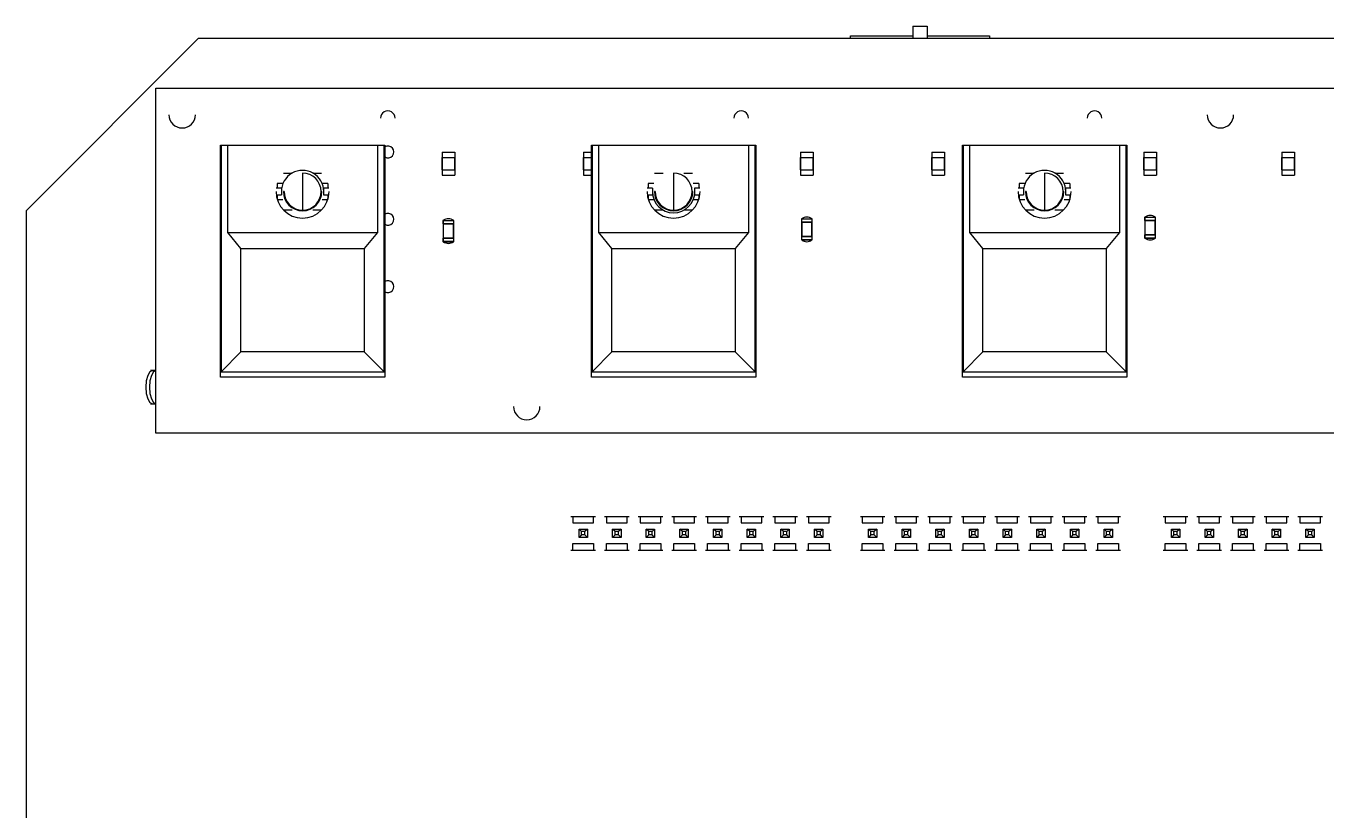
# Model space of a CAD drawing. Header units: millimetres. Extents: x -189 to 189, y -59 to 60.
# Drawn here: x -188.9 to -90.7, y 0.5 to 59.7 of the extents above; entities that cross this region are included whole.
import ezdxf

# ---------------------------------------------------------------- set-up
doc = ezdxf.new("R2010")
doc.units = ezdxf.units.MM

msp = doc.modelspace()

# ---------------------------------------------------------------- linework, layer by layer
at = {"color": 7, "linetype": 'Continuous', "lineweight": 25}
for p, q in [((-126.692, 58.942), (-121.992, 58.942)), ((-126.692, 58.74), (-126.692, 58.942)), ((-121.992, 59.692), (-120.892, 59.692)), ((-121.992, 59.692), (-121.992, 58.74)), ((-120.892, 59.692), (-120.892, 58.74)), ((-120.892, 58.942), (-116.192, 58.942)), ((-116.192, 58.942), (-116.192, 58.74)), ((-175.912, 58.74), (-188.912, 45.74)), ((120.266, 58.74), (-175.912, 58.74)), ((-179.126, 28.988), (-179.126, 55.004)), ((-179.126, 55.004), (87.874, 55.004)), ((-174.242, 50.704), (-161.842, 50.704)), ((-174.242, 33.204), (-174.242, 50.704)), ((-174.192, 50.704), (-174.192, 33.604)), ((-173.692, 44.104), (-173.692, 50.704)), ((-162.392, 50.704), (-162.392, 44.104)), ((-161.892, 33.604), (-161.892, 50.704)), ((-161.842, 50.704), (-161.842, 33.204)), ((-157.511, 50.183), (-156.561, 50.183)), ((-157.511, 50.183), (-157.511, 49.783)), ((-156.561, 50.183), (-156.561, 49.783)), ((-146.843, 50.183), (-146.242, 50.183)), ((-146.843, 50.183), (-146.843, 49.783)), ((-146.242, 50.704), (-133.842, 50.704)), ((-146.242, 33.204), (-146.242, 50.704)), ((-146.192, 50.704), (-146.192, 33.604)), ((-145.692, 44.104), (-145.692, 50.704)), ((-134.392, 50.704), (-134.392, 44.104)), ((-133.892, 33.604), (-133.892, 50.704)), ((-133.842, 50.704), (-133.842, 33.204)), ((-130.46, 50.183), (-130.46, 49.783)), ((-130.46, 50.183), (-129.51, 50.183)), ((-129.51, 50.183), (-129.51, 49.783)), ((-120.554, 50.183), (-119.604, 50.183)), ((-120.554, 50.183), (-120.554, 49.783)), ((-119.604, 50.183), (-119.604, 49.783)), ((-118.242, 50.704), (-105.842, 50.704)), ((-118.242, 33.204), (-118.242, 50.704)), ((-118.192, 50.704), (-118.192, 33.604)), ((-117.692, 44.104), (-117.692, 50.704)), ((-106.392, 50.704), (-106.392, 44.104)), ((-105.892, 33.604), (-105.892, 50.704)), ((-105.842, 50.704), (-105.842, 33.204)), ((-104.552, 50.183), (-103.602, 50.183)), ((-104.552, 50.183), (-104.552, 49.783)), ((-103.602, 50.183), (-103.602, 49.783)), ((-94.138, 50.183), (-94.138, 49.783)), ((-94.138, 50.183), (-93.188, 50.183)), ((-93.188, 50.183), (-93.188, 49.783)), ((-157.511, 49.783), (-156.561, 49.783)), ((-157.51, 48.833), (-157.51, 49.783)), ((-157.509, 49.783), (-157.509, 48.833)), ((-156.562, 49.783), (-156.562, 48.833)), ((-156.562, 48.833), (-156.562, 49.783)), ((-146.843, 49.783), (-146.242, 49.783)), ((-146.842, 48.833), (-146.842, 49.783)), ((-146.841, 49.783), (-146.841, 48.833)), ((-130.46, 49.783), (-129.51, 49.783)), ((-130.459, 48.833), (-130.459, 49.783)), ((-130.458, 49.783), (-130.458, 48.833)), ((-129.511, 49.783), (-129.511, 48.833)), ((-129.511, 48.833), (-129.511, 49.783)), ((-120.554, 49.783), (-119.604, 49.783)), ((-120.553, 48.833), (-120.553, 49.783)), ((-120.552, 49.783), (-120.552, 48.833)), ((-119.605, 49.783), (-119.605, 48.833)), ((-119.605, 48.833), (-119.605, 49.783)), ((-104.552, 49.783), (-103.602, 49.783)), ((-104.551, 48.833), (-104.551, 49.783)), ((-104.55, 49.783), (-104.55, 48.833)), ((-103.603, 49.783), (-103.603, 48.833)), ((-103.603, 48.833), (-103.603, 49.783)), ((-94.138, 49.783), (-93.188, 49.783)), ((-94.137, 48.833), (-94.137, 49.783)), ((-94.136, 49.783), (-94.136, 48.833)), ((-93.189, 49.783), (-93.189, 48.833)), ((-93.189, 48.833), (-93.189, 49.783)), ((-169.47, 48.604), (-168.817, 48.604)), ((-168.042, 48.604), (-168.042, 45.804)), ((-167.268, 48.604), (-166.614, 48.604)), ((-157.511, 48.833), (-157.511, 48.433)), ((-157.511, 48.833), (-156.561, 48.833)), ((-157.511, 48.433), (-156.561, 48.433)), ((-156.561, 48.833), (-156.561, 48.433)), ((-146.843, 48.833), (-146.843, 48.433)), ((-146.843, 48.833), (-146.242, 48.833)), ((-146.843, 48.433), (-146.242, 48.433)), ((-141.47, 48.604), (-140.817, 48.604)), ((-140.042, 48.604), (-140.042, 45.804)), ((-139.268, 48.604), (-138.614, 48.604)), ((-130.46, 48.833), (-130.46, 48.433)), ((-130.46, 48.833), (-129.51, 48.833)), ((-130.46, 48.433), (-129.51, 48.433)), ((-129.51, 48.833), (-129.51, 48.433)), ((-120.554, 48.833), (-120.554, 48.433)), ((-120.554, 48.833), (-119.604, 48.833)), ((-120.554, 48.433), (-119.604, 48.433)), ((-119.604, 48.833), (-119.604, 48.433)), ((-113.47, 48.604), (-112.817, 48.604)), ((-112.042, 48.604), (-112.042, 45.804)), ((-111.268, 48.604), (-110.614, 48.604)), ((-104.552, 48.833), (-104.552, 48.433)), ((-104.552, 48.833), (-103.602, 48.833)), ((-104.552, 48.433), (-103.602, 48.433)), ((-103.602, 48.833), (-103.602, 48.433)), ((-94.138, 48.833), (-93.188, 48.833)), ((-94.138, 48.833), (-94.138, 48.433)), ((-94.138, 48.433), (-93.188, 48.433)), ((-93.188, 48.833), (-93.188, 48.433)), ((-169.623, 47.454), (-170.027, 47.454)), ((-169.525, 47.804), (-169.95, 47.804)), ((-169.942, 47.454), (-169.942, 47.804)), ((-169.642, 47.454), (-169.642, 46.954)), ((-169.442, 47.204), (-169.492, 47.204)), ((-166.642, 47.204), (-166.592, 47.204)), ((-166.134, 47.804), (-166.559, 47.804)), ((-166.058, 47.454), (-166.462, 47.454)), ((-166.442, 46.954), (-166.442, 47.454)), ((-166.142, 47.804), (-166.142, 47.454)), ((-141.623, 47.454), (-142.027, 47.454)), ((-141.525, 47.804), (-141.95, 47.804)), ((-141.942, 47.454), (-141.942, 47.804)), ((-141.642, 47.454), (-141.642, 46.954)), ((-141.442, 47.204), (-141.492, 47.204)), ((-138.642, 47.204), (-138.592, 47.204)), ((-138.134, 47.804), (-138.559, 47.804)), ((-138.058, 47.454), (-138.462, 47.454)), ((-138.442, 46.954), (-138.442, 47.454)), ((-138.142, 47.804), (-138.142, 47.454)), ((-113.623, 47.454), (-114.027, 47.454)), ((-113.525, 47.804), (-113.95, 47.804)), ((-113.942, 47.454), (-113.942, 47.804)), ((-113.642, 47.454), (-113.642, 46.954)), ((-113.442, 47.204), (-113.492, 47.204)), ((-110.642, 47.204), (-110.592, 47.204)), ((-110.134, 47.804), (-110.559, 47.804)), ((-110.058, 47.454), (-110.462, 47.454)), ((-110.442, 46.954), (-110.442, 47.454)), ((-110.142, 47.804), (-110.142, 47.454)), ((-174.192, 46.454), (-174.242, 46.454)), ((-170.027, 46.954), (-169.623, 46.954)), ((-169.95, 46.604), (-169.525, 46.604)), ((-169.942, 46.604), (-169.942, 46.954)), ((-166.559, 46.604), (-166.134, 46.604)), ((-166.462, 46.954), (-166.058, 46.954)), ((-166.142, 46.954), (-166.142, 46.604)), ((-161.842, 46.454), (-161.892, 46.454)), ((-146.192, 46.454), (-146.242, 46.454)), ((-142.027, 46.954), (-141.623, 46.954)), ((-141.95, 46.604), (-141.525, 46.604)), ((-141.942, 46.604), (-141.942, 46.954)), ((-138.559, 46.604), (-138.134, 46.604)), ((-138.462, 46.954), (-138.058, 46.954)), ((-138.142, 46.954), (-138.142, 46.604)), ((-133.842, 46.454), (-133.892, 46.454)), ((-118.192, 46.454), (-118.242, 46.454)), ((-114.027, 46.954), (-113.623, 46.954)), ((-113.95, 46.604), (-113.525, 46.604)), ((-113.942, 46.604), (-113.942, 46.954)), ((-110.559, 46.604), (-110.134, 46.604)), ((-110.462, 46.954), (-110.058, 46.954)), ((-110.142, 46.954), (-110.142, 46.604)), ((-105.842, 46.454), (-105.892, 46.454)), ((-188.912, 45.74), (-188.912, -45.735)), ((-168.817, 45.804), (-169.47, 45.804)), ((-166.614, 45.804), (-167.268, 45.804)), ((-140.817, 45.804), (-141.47, 45.804)), ((-138.614, 45.804), (-139.268, 45.804)), ((-112.817, 45.804), (-113.47, 45.804)), ((-110.614, 45.804), (-111.268, 45.804)), ((-104.489, 45.27), (-104.489, 45.027)), ((-104.489, 45.27), (-104.477, 45.27)), ((-104.477, 45.27), (-104.477, 43.694)), ((-103.677, 45.27), (-103.664, 45.27)), ((-103.677, 43.694), (-103.677, 45.27)), ((-103.664, 45.027), (-103.664, 45.27)), ((-157.448, 45.016), (-157.448, 44.773)), ((-157.448, 45.016), (-157.436, 45.016)), ((-156.623, 44.773), (-157.448, 44.773)), ((-157.436, 45.016), (-157.436, 43.44)), ((-157.436, 44.761), (-156.636, 44.761)), ((-157.423, 44.761), (-157.423, 43.694)), ((-156.648, 43.694), (-156.648, 44.761)), ((-156.636, 45.016), (-156.623, 45.016)), ((-156.636, 43.44), (-156.636, 45.016)), ((-156.623, 44.773), (-156.623, 45.016)), ((-130.397, 45.143), (-130.397, 44.9)), ((-130.397, 45.143), (-130.385, 45.143)), ((-129.572, 44.9), (-130.397, 44.9)), ((-130.385, 45.143), (-130.385, 43.567)), ((-130.385, 44.888), (-129.585, 44.888)), ((-130.372, 44.888), (-130.372, 43.821)), ((-129.597, 43.821), (-129.597, 44.888)), ((-129.585, 45.143), (-129.572, 45.143)), ((-129.585, 43.567), (-129.585, 45.143)), ((-129.572, 44.9), (-129.572, 45.143)), ((-103.664, 45.027), (-104.489, 45.027)), ((-104.477, 45.015), (-103.677, 45.015)), ((-104.464, 45.015), (-104.464, 43.948)), ((-103.689, 43.948), (-103.689, 45.015)), ((-173.692, 44.104), (-162.392, 44.104)), ((-172.692, 42.904), (-173.692, 44.104)), ((-162.392, 44.104), (-163.392, 42.904)), ((-157.448, 43.682), (-156.623, 43.682)), ((-157.448, 43.682), (-157.448, 43.44)), ((-157.436, 43.44), (-157.448, 43.44)), ((-156.636, 43.694), (-157.436, 43.694)), ((-156.623, 43.44), (-156.636, 43.44)), ((-156.623, 43.44), (-156.623, 43.682)), ((-144.692, 42.904), (-145.692, 44.104)), ((-145.692, 44.104), (-134.392, 44.104)), ((-134.392, 44.104), (-135.392, 42.904)), ((-130.397, 43.809), (-129.572, 43.809)), ((-130.397, 43.809), (-130.397, 43.567)), ((-130.385, 43.567), (-130.397, 43.567)), ((-129.585, 43.821), (-130.385, 43.821)), ((-129.572, 43.567), (-129.585, 43.567)), ((-129.572, 43.567), (-129.572, 43.809)), ((-117.692, 44.104), (-106.392, 44.104)), ((-116.692, 42.904), (-117.692, 44.104)), ((-106.392, 44.104), (-107.392, 42.904)), ((-104.489, 43.936), (-103.664, 43.936)), ((-104.489, 43.936), (-104.489, 43.694)), ((-104.477, 43.694), (-104.489, 43.694)), ((-103.677, 43.948), (-104.477, 43.948)), ((-103.664, 43.694), (-103.677, 43.694)), ((-103.664, 43.694), (-103.664, 43.936)), ((-172.692, 42.904), (-163.392, 42.904)), ((-172.692, 35.104), (-172.692, 42.904)), ((-163.392, 42.904), (-163.392, 35.104)), ((-144.692, 35.104), (-144.692, 42.904)), ((-144.692, 42.904), (-135.392, 42.904)), ((-135.392, 42.904), (-135.392, 35.104)), ((-116.692, 42.904), (-107.392, 42.904)), ((-116.692, 35.104), (-116.692, 42.904)), ((-107.392, 42.904), (-107.392, 35.104)), ((-174.242, 38.404), (-174.192, 38.404)), ((-161.892, 38.404), (-161.842, 38.404)), ((-146.242, 38.404), (-146.192, 38.404)), ((-133.892, 38.404), (-133.842, 38.404)), ((-118.242, 38.404), (-118.192, 38.404)), ((-105.892, 38.404), (-105.842, 38.404)), ((-174.192, 33.604), (-172.692, 35.104)), ((-163.392, 35.104), (-172.692, 35.104)), ((-161.892, 33.604), (-163.392, 35.104)), ((-146.192, 33.604), (-144.692, 35.104)), ((-135.392, 35.104), (-144.692, 35.104)), ((-133.892, 33.604), (-135.392, 35.104)), ((-118.192, 33.604), (-116.692, 35.104)), ((-107.392, 35.104), (-116.692, 35.104)), ((-105.892, 33.604), (-107.392, 35.104)), ((-179.36, 33.7), (-179.514, 33.7)), ((-179.126, 33.7), (-179.347, 33.7)), ((-174.192, 33.604), (-161.892, 33.604)), ((-146.192, 33.604), (-133.892, 33.604)), ((-118.192, 33.604), (-105.892, 33.604)), ((-161.842, 33.204), (-174.242, 33.204)), ((-133.842, 33.204), (-146.242, 33.204)), ((-105.842, 33.204), (-118.242, 33.204)), ((-179.514, 31.2), (-179.126, 31.2)), ((87.874, 28.988), (-179.126, 28.988)), ((-147.788, 22.703), (-145.939, 22.703)), ((-147.645, 22.703), (-147.645, 22.203)), ((-146.082, 22.203), (-146.082, 22.703)), ((-145.248, 22.703), (-143.399, 22.703)), ((-145.105, 22.703), (-145.105, 22.203)), ((-143.542, 22.203), (-143.542, 22.703)), ((-142.708, 22.703), (-140.859, 22.703)), ((-142.565, 22.703), (-142.565, 22.203)), ((-141.002, 22.203), (-141.002, 22.703)), ((-140.168, 22.703), (-138.319, 22.703)), ((-140.025, 22.703), (-140.025, 22.203)), ((-138.462, 22.203), (-138.462, 22.703)), ((-137.628, 22.703), (-135.779, 22.703)), ((-137.485, 22.703), (-137.485, 22.203)), ((-135.922, 22.203), (-135.922, 22.703)), ((-135.088, 22.703), (-133.239, 22.703)), ((-134.945, 22.703), (-134.945, 22.203)), ((-133.382, 22.203), (-133.382, 22.703)), ((-132.548, 22.703), (-130.699, 22.703)), ((-132.405, 22.703), (-132.405, 22.203)), ((-130.842, 22.203), (-130.842, 22.703)), ((-130.008, 22.703), (-128.159, 22.703)), ((-129.865, 22.703), (-129.865, 22.203)), ((-128.302, 22.203), (-128.302, 22.703)), ((-125.944, 22.703), (-124.095, 22.703)), ((-125.801, 22.703), (-125.801, 22.203)), ((-124.238, 22.203), (-124.238, 22.703)), ((-123.404, 22.703), (-121.555, 22.703)), ((-123.261, 22.703), (-123.261, 22.203)), ((-121.698, 22.203), (-121.698, 22.703)), ((-120.864, 22.703), (-119.015, 22.703)), ((-120.721, 22.703), (-120.721, 22.203)), ((-119.158, 22.203), (-119.158, 22.703)), ((-118.324, 22.703), (-116.475, 22.703)), ((-118.181, 22.703), (-118.181, 22.203)), ((-116.618, 22.203), (-116.618, 22.703)), ((-115.784, 22.703), (-113.935, 22.703)), ((-115.641, 22.703), (-115.641, 22.203)), ((-114.078, 22.203), (-114.078, 22.703)), ((-113.244, 22.703), (-111.395, 22.703)), ((-113.101, 22.703), (-113.101, 22.203)), ((-111.538, 22.203), (-111.538, 22.703)), ((-110.704, 22.703), (-108.855, 22.703)), ((-110.561, 22.703), (-110.561, 22.203)), ((-108.998, 22.203), (-108.998, 22.703)), ((-108.164, 22.703), (-106.315, 22.703)), ((-108.021, 22.703), (-108.021, 22.203)), ((-106.458, 22.203), (-106.458, 22.703)), ((-103.084, 22.703), (-101.235, 22.703)), ((-102.941, 22.703), (-102.941, 22.203)), ((-101.378, 22.203), (-101.378, 22.703)), ((-100.544, 22.703), (-98.695, 22.703)), ((-100.401, 22.703), (-100.401, 22.203)), ((-98.838, 22.203), (-98.838, 22.703)), ((-98.004, 22.703), (-96.155, 22.703)), ((-97.861, 22.703), (-97.861, 22.203)), ((-96.298, 22.203), (-96.298, 22.703)), ((-95.464, 22.703), (-93.615, 22.703)), ((-95.321, 22.703), (-95.321, 22.203)), ((-93.758, 22.203), (-93.758, 22.703)), ((-92.924, 22.703), (-91.075, 22.703)), ((-92.781, 22.703), (-92.781, 22.203)), ((-91.218, 22.203), (-91.218, 22.703)), ((-147.645, 22.203), (-146.082, 22.203)), ((-146.989, 21.558), (-147.179, 21.748)), ((-147.179, 21.118), (-147.179, 21.748)), ((-147.179, 21.748), (-146.549, 21.748)), ((-146.549, 21.748), (-146.739, 21.558)), ((-146.549, 21.748), (-146.549, 21.118)), ((-145.105, 22.203), (-143.542, 22.203)), ((-144.449, 21.558), (-144.639, 21.748)), ((-144.639, 21.118), (-144.639, 21.748)), ((-144.639, 21.748), (-144.009, 21.748)), ((-144.009, 21.748), (-144.199, 21.558)), ((-144.009, 21.748), (-144.009, 21.118)), ((-142.565, 22.203), (-141.002, 22.203)), ((-141.909, 21.558), (-142.099, 21.748)), ((-142.099, 21.748), (-141.469, 21.748)), ((-142.099, 21.118), (-142.099, 21.748)), ((-141.469, 21.748), (-141.659, 21.558)), ((-141.469, 21.748), (-141.469, 21.118)), ((-140.025, 22.203), (-138.462, 22.203)), ((-139.369, 21.558), (-139.559, 21.748)), ((-139.559, 21.748), (-138.929, 21.748)), ((-139.559, 21.118), (-139.559, 21.748)), ((-138.929, 21.748), (-139.119, 21.558)), ((-138.929, 21.748), (-138.929, 21.118)), ((-137.485, 22.203), (-135.922, 22.203)), ((-136.829, 21.558), (-137.019, 21.748)), ((-137.019, 21.118), (-137.019, 21.748)), ((-137.019, 21.748), (-136.389, 21.748)), ((-136.389, 21.748), (-136.579, 21.558)), ((-136.389, 21.748), (-136.389, 21.118)), ((-134.945, 22.203), (-133.382, 22.203)), ((-134.289, 21.558), (-134.479, 21.748)), ((-134.479, 21.118), (-134.479, 21.748)), ((-134.479, 21.748), (-133.849, 21.748)), ((-133.849, 21.748), (-134.039, 21.558)), ((-133.849, 21.748), (-133.849, 21.118)), ((-132.405, 22.203), (-130.842, 22.203)), ((-131.749, 21.558), (-131.939, 21.748)), ((-131.939, 21.118), (-131.939, 21.748)), ((-131.939, 21.748), (-131.309, 21.748)), ((-131.309, 21.748), (-131.499, 21.558)), ((-131.309, 21.748), (-131.309, 21.118)), ((-129.865, 22.203), (-128.302, 22.203)), ((-129.209, 21.558), (-129.399, 21.748)), ((-129.399, 21.748), (-128.769, 21.748)), ((-129.399, 21.118), (-129.399, 21.748)), ((-128.769, 21.748), (-128.959, 21.558)), ((-128.769, 21.748), (-128.769, 21.118)), ((-125.801, 22.203), (-124.238, 22.203)), ((-125.145, 21.558), (-125.335, 21.748)), ((-125.335, 21.118), (-125.335, 21.748)), ((-125.335, 21.748), (-124.705, 21.748)), ((-124.705, 21.748), (-124.895, 21.558)), ((-124.705, 21.748), (-124.705, 21.118)), ((-123.261, 22.203), (-121.698, 22.203)), ((-122.605, 21.558), (-122.795, 21.748)), ((-122.795, 21.118), (-122.795, 21.748)), ((-122.795, 21.748), (-122.165, 21.748)), ((-122.165, 21.748), (-122.355, 21.558)), ((-122.165, 21.748), (-122.165, 21.118)), ((-120.721, 22.203), (-119.158, 22.203)), ((-120.065, 21.558), (-120.255, 21.748)), ((-120.255, 21.118), (-120.255, 21.748)), ((-120.255, 21.748), (-119.625, 21.748)), ((-119.625, 21.748), (-119.815, 21.558)), ((-119.625, 21.748), (-119.625, 21.118)), ((-118.181, 22.203), (-116.618, 22.203)), ((-117.525, 21.558), (-117.715, 21.748)), ((-117.715, 21.118), (-117.715, 21.748)), ((-117.715, 21.748), (-117.085, 21.748)), ((-117.085, 21.748), (-117.275, 21.558)), ((-117.085, 21.748), (-117.085, 21.118)), ((-115.641, 22.203), (-114.078, 22.203)), ((-114.985, 21.558), (-115.175, 21.748)), ((-115.175, 21.118), (-115.175, 21.748)), ((-115.175, 21.748), (-114.545, 21.748)), ((-114.545, 21.748), (-114.735, 21.558)), ((-114.545, 21.748), (-114.545, 21.118)), ((-113.101, 22.203), (-111.538, 22.203)), ((-112.445, 21.558), (-112.635, 21.748)), ((-112.635, 21.748), (-112.005, 21.748)), ((-112.635, 21.118), (-112.635, 21.748)), ((-112.005, 21.748), (-112.195, 21.558)), ((-112.005, 21.748), (-112.005, 21.118)), ((-110.561, 22.203), (-108.998, 22.203)), ((-109.905, 21.558), (-110.095, 21.748)), ((-110.095, 21.118), (-110.095, 21.748)), ((-110.095, 21.748), (-109.465, 21.748)), ((-109.465, 21.748), (-109.655, 21.558)), ((-109.465, 21.748), (-109.465, 21.118)), ((-108.021, 22.203), (-106.458, 22.203)), ((-107.365, 21.558), (-107.555, 21.748)), ((-107.555, 21.748), (-106.925, 21.748)), ((-107.555, 21.118), (-107.555, 21.748)), ((-106.925, 21.748), (-107.115, 21.558)), ((-106.925, 21.748), (-106.925, 21.118)), ((-102.941, 22.203), (-101.378, 22.203)), ((-102.285, 21.558), (-102.475, 21.748)), ((-102.475, 21.118), (-102.475, 21.748)), ((-102.475, 21.748), (-101.845, 21.748)), ((-101.845, 21.748), (-102.035, 21.558)), ((-101.845, 21.748), (-101.845, 21.118)), ((-100.401, 22.203), (-98.838, 22.203)), ((-99.745, 21.558), (-99.935, 21.748)), ((-99.935, 21.118), (-99.935, 21.748)), ((-99.935, 21.748), (-99.305, 21.748)), ((-99.305, 21.748), (-99.495, 21.558)), ((-99.305, 21.748), (-99.305, 21.118)), ((-97.861, 22.203), (-96.298, 22.203)), ((-97.205, 21.558), (-97.395, 21.748)), ((-97.395, 21.118), (-97.395, 21.748)), ((-97.395, 21.748), (-96.765, 21.748)), ((-96.765, 21.748), (-96.955, 21.558)), ((-96.765, 21.748), (-96.765, 21.118)), ((-95.321, 22.203), (-93.758, 22.203)), ((-94.665, 21.558), (-94.855, 21.748)), ((-94.855, 21.748), (-94.225, 21.748)), ((-94.855, 21.118), (-94.855, 21.748)), ((-94.225, 21.748), (-94.415, 21.558)), ((-94.225, 21.748), (-94.225, 21.118)), ((-92.781, 22.203), (-91.218, 22.203)), ((-92.125, 21.558), (-92.315, 21.748)), ((-92.315, 21.118), (-92.315, 21.748)), ((-92.315, 21.748), (-91.685, 21.748)), ((-91.685, 21.748), (-91.875, 21.558)), ((-91.685, 21.748), (-91.685, 21.118)), ((-147.645, 20.163), (-147.645, 20.663)), ((-147.645, 20.663), (-146.082, 20.663)), ((-146.989, 21.308), (-147.179, 21.118)), ((-146.549, 21.118), (-147.179, 21.118)), ((-146.739, 21.558), (-146.989, 21.558)), ((-146.989, 21.308), (-146.989, 21.558)), ((-146.739, 21.308), (-146.989, 21.308)), ((-146.739, 21.308), (-146.739, 21.558)), ((-146.549, 21.118), (-146.739, 21.308)), ((-146.549, 21.118), (-146.549, 21.118)), ((-146.082, 20.663), (-146.082, 20.163)), ((-145.105, 20.163), (-145.105, 20.663)), ((-145.105, 20.663), (-143.542, 20.663)), ((-144.449, 21.308), (-144.639, 21.118)), ((-144.009, 21.118), (-144.639, 21.118)), ((-144.449, 21.308), (-144.449, 21.558)), ((-144.199, 21.558), (-144.449, 21.558)), ((-144.199, 21.308), (-144.449, 21.308)), ((-144.199, 21.308), (-144.199, 21.558)), ((-144.009, 21.118), (-144.199, 21.308)), ((-144.009, 21.118), (-144.009, 21.118)), ((-143.542, 20.663), (-143.542, 20.163)), ((-142.565, 20.163), (-142.565, 20.663)), ((-142.565, 20.663), (-141.002, 20.663)), ((-141.909, 21.308), (-142.099, 21.118)), ((-141.469, 21.118), (-142.099, 21.118)), ((-141.659, 21.558), (-141.909, 21.558)), ((-141.909, 21.308), (-141.909, 21.558)), ((-141.659, 21.308), (-141.909, 21.308)), ((-141.659, 21.308), (-141.659, 21.558)), ((-141.469, 21.118), (-141.659, 21.308)), ((-141.469, 21.118), (-141.469, 21.118)), ((-141.002, 20.663), (-141.002, 20.163)), ((-140.025, 20.163), (-140.025, 20.663)), ((-140.025, 20.663), (-138.462, 20.663)), ((-139.369, 21.308), (-139.559, 21.118)), ((-138.929, 21.118), (-139.559, 21.118)), ((-139.119, 21.558), (-139.369, 21.558)), ((-139.369, 21.308), (-139.369, 21.558)), ((-139.119, 21.308), (-139.369, 21.308)), ((-139.119, 21.308), (-139.119, 21.558)), ((-138.929, 21.118), (-139.119, 21.308)), ((-138.929, 21.118), (-138.929, 21.118)), ((-138.462, 20.663), (-138.462, 20.163)), ((-137.485, 20.163), (-137.485, 20.663)), ((-137.485, 20.663), (-135.922, 20.663)), ((-136.829, 21.308), (-137.019, 21.118)), ((-136.389, 21.118), (-137.019, 21.118)), ((-136.829, 21.308), (-136.829, 21.558)), ((-136.579, 21.558), (-136.829, 21.558)), ((-136.579, 21.308), (-136.829, 21.308)), ((-136.579, 21.308), (-136.579, 21.558)), ((-136.389, 21.118), (-136.579, 21.308)), ((-136.389, 21.118), (-136.389, 21.118)), ((-135.922, 20.663), (-135.922, 20.163)), ((-134.945, 20.163), (-134.945, 20.663)), ((-134.945, 20.663), (-133.382, 20.663)), ((-134.289, 21.308), (-134.479, 21.118)), ((-133.849, 21.118), (-134.479, 21.118)), ((-134.039, 21.558), (-134.289, 21.558)), ((-134.289, 21.308), (-134.289, 21.558)), ((-134.039, 21.308), (-134.289, 21.308)), ((-134.039, 21.308), (-134.039, 21.558)), ((-133.849, 21.118), (-134.039, 21.308)), ((-133.849, 21.118), (-133.849, 21.118)), ((-133.382, 20.663), (-133.382, 20.163)), ((-132.405, 20.163), (-132.405, 20.663)), ((-132.405, 20.663), (-130.842, 20.663)), ((-131.749, 21.308), (-131.939, 21.118)), ((-131.309, 21.118), (-131.939, 21.118)), ((-131.749, 21.308), (-131.749, 21.558)), ((-131.499, 21.558), (-131.749, 21.558)), ((-131.499, 21.308), (-131.749, 21.308)), ((-131.499, 21.308), (-131.499, 21.558)), ((-131.309, 21.118), (-131.499, 21.308)), ((-131.309, 21.118), (-131.309, 21.118)), ((-130.842, 20.663), (-130.842, 20.163)), ((-129.865, 20.163), (-129.865, 20.663)), ((-129.865, 20.663), (-128.302, 20.663)), ((-129.209, 21.308), (-129.399, 21.118)), ((-128.769, 21.118), (-129.399, 21.118)), ((-128.959, 21.558), (-129.209, 21.558)), ((-129.209, 21.308), (-129.209, 21.558)), ((-128.959, 21.308), (-129.209, 21.308)), ((-128.959, 21.308), (-128.959, 21.558)), ((-128.769, 21.118), (-128.959, 21.308)), ((-128.769, 21.118), (-128.769, 21.118)), ((-128.302, 20.663), (-128.302, 20.163)), ((-125.801, 20.163), (-125.801, 20.663)), ((-125.801, 20.663), (-124.238, 20.663)), ((-125.145, 21.308), (-125.335, 21.118)), ((-124.705, 21.118), (-125.335, 21.118)), ((-125.145, 21.308), (-125.145, 21.558)), ((-124.895, 21.558), (-125.145, 21.558)), ((-124.895, 21.308), (-125.145, 21.308)), ((-124.895, 21.308), (-124.895, 21.558)), ((-124.705, 21.118), (-124.895, 21.308)), ((-124.705, 21.118), (-124.705, 21.118)), ((-124.238, 20.663), (-124.238, 20.163)), ((-123.261, 20.163), (-123.261, 20.663)), ((-123.261, 20.663), (-121.698, 20.663)), ((-122.605, 21.308), (-122.795, 21.118)), ((-122.165, 21.118), (-122.795, 21.118)), ((-122.605, 21.308), (-122.605, 21.558)), ((-122.355, 21.558), (-122.605, 21.558)), ((-122.355, 21.308), (-122.605, 21.308)), ((-122.355, 21.308), (-122.355, 21.558)), ((-122.165, 21.118), (-122.355, 21.308)), ((-122.165, 21.118), (-122.165, 21.118)), ((-121.698, 20.663), (-121.698, 20.163)), ((-120.721, 20.163), (-120.721, 20.663)), ((-120.721, 20.663), (-119.158, 20.663)), ((-120.065, 21.308), (-120.255, 21.118)), ((-119.625, 21.118), (-120.255, 21.118)), ((-120.065, 21.308), (-120.065, 21.558)), ((-119.815, 21.558), (-120.065, 21.558)), ((-119.815, 21.308), (-120.065, 21.308)), ((-119.815, 21.308), (-119.815, 21.558)), ((-119.625, 21.118), (-119.815, 21.308)), ((-119.625, 21.118), (-119.625, 21.118)), ((-119.158, 20.663), (-119.158, 20.163)), ((-118.181, 20.163), (-118.181, 20.663)), ((-118.181, 20.663), (-116.618, 20.663)), ((-117.525, 21.308), (-117.715, 21.118)), ((-117.085, 21.118), (-117.715, 21.118)), ((-117.525, 21.308), (-117.525, 21.558)), ((-117.275, 21.558), (-117.525, 21.558)), ((-117.275, 21.308), (-117.525, 21.308)), ((-117.275, 21.308), (-117.275, 21.558)), ((-117.085, 21.118), (-117.275, 21.308)), ((-117.085, 21.118), (-117.085, 21.118)), ((-116.618, 20.663), (-116.618, 20.163)), ((-115.641, 20.163), (-115.641, 20.663)), ((-115.641, 20.663), (-114.078, 20.663)), ((-114.985, 21.308), (-115.175, 21.118)), ((-114.545, 21.118), (-115.175, 21.118)), ((-114.985, 21.308), (-114.985, 21.558)), ((-114.735, 21.558), (-114.985, 21.558)), ((-114.735, 21.308), (-114.985, 21.308)), ((-114.735, 21.308), (-114.735, 21.558)), ((-114.545, 21.118), (-114.735, 21.308)), ((-114.545, 21.118), (-114.545, 21.118)), ((-114.078, 20.663), (-114.078, 20.163)), ((-113.101, 20.163), (-113.101, 20.663)), ((-113.101, 20.663), (-111.538, 20.663)), ((-112.445, 21.308), (-112.635, 21.118)), ((-112.005, 21.118), (-112.635, 21.118)), ((-112.195, 21.558), (-112.445, 21.558)), ((-112.445, 21.308), (-112.445, 21.558)), ((-112.195, 21.308), (-112.445, 21.308)), ((-112.195, 21.308), (-112.195, 21.558)), ((-112.005, 21.118), (-112.195, 21.308)), ((-112.005, 21.118), (-112.005, 21.118)), ((-111.538, 20.663), (-111.538, 20.163)), ((-110.561, 20.163), (-110.561, 20.663)), ((-110.561, 20.663), (-108.998, 20.663)), ((-109.905, 21.308), (-110.095, 21.118)), ((-109.465, 21.118), (-110.095, 21.118)), ((-109.905, 21.308), (-109.905, 21.558)), ((-109.655, 21.558), (-109.905, 21.558)), ((-109.655, 21.308), (-109.905, 21.308)), ((-109.655, 21.308), (-109.655, 21.558)), ((-109.465, 21.118), (-109.655, 21.308)), ((-109.465, 21.118), (-109.465, 21.118)), ((-108.998, 20.663), (-108.998, 20.163)), ((-108.021, 20.163), (-108.021, 20.663)), ((-108.021, 20.663), (-106.458, 20.663)), ((-107.365, 21.308), (-107.555, 21.118)), ((-106.925, 21.118), (-107.555, 21.118)), ((-107.115, 21.558), (-107.365, 21.558)), ((-107.365, 21.308), (-107.365, 21.558)), ((-107.115, 21.308), (-107.365, 21.308)), ((-107.115, 21.308), (-107.115, 21.558)), ((-106.925, 21.118), (-107.115, 21.308)), ((-106.925, 21.118), (-106.925, 21.118)), ((-106.458, 20.663), (-106.458, 20.163)), ((-102.941, 20.163), (-102.941, 20.663)), ((-102.941, 20.663), (-101.378, 20.663)), ((-102.285, 21.308), (-102.475, 21.118)), ((-101.845, 21.118), (-102.475, 21.118)), ((-102.285, 21.308), (-102.285, 21.558)), ((-102.035, 21.558), (-102.285, 21.558)), ((-102.035, 21.308), (-102.285, 21.308)), ((-102.035, 21.308), (-102.035, 21.558)), ((-101.845, 21.118), (-102.035, 21.308)), ((-101.845, 21.118), (-101.845, 21.118)), ((-101.378, 20.663), (-101.378, 20.163)), ((-100.401, 20.163), (-100.401, 20.663)), ((-100.401, 20.663), (-98.838, 20.663)), ((-99.745, 21.308), (-99.935, 21.118)), ((-99.305, 21.118), (-99.935, 21.118)), ((-99.495, 21.558), (-99.745, 21.558)), ((-99.745, 21.308), (-99.745, 21.558)), ((-99.495, 21.308), (-99.745, 21.308)), ((-99.495, 21.308), (-99.495, 21.558)), ((-99.305, 21.118), (-99.495, 21.308)), ((-99.305, 21.118), (-99.305, 21.118)), ((-98.838, 20.663), (-98.838, 20.163)), ((-97.861, 20.163), (-97.861, 20.663)), ((-97.861, 20.663), (-96.298, 20.663)), ((-97.205, 21.308), (-97.395, 21.118)), ((-96.765, 21.118), (-97.395, 21.118)), ((-97.205, 21.308), (-97.205, 21.558)), ((-96.955, 21.558), (-97.205, 21.558)), ((-96.955, 21.308), (-97.205, 21.308)), ((-96.955, 21.308), (-96.955, 21.558)), ((-96.765, 21.118), (-96.955, 21.308)), ((-96.765, 21.118), (-96.765, 21.118)), ((-96.298, 20.663), (-96.298, 20.163)), ((-95.321, 20.163), (-95.321, 20.663)), ((-95.321, 20.663), (-93.758, 20.663)), ((-94.665, 21.308), (-94.855, 21.118)), ((-94.225, 21.118), (-94.855, 21.118)), ((-94.415, 21.558), (-94.665, 21.558)), ((-94.665, 21.308), (-94.665, 21.558)), ((-94.415, 21.308), (-94.665, 21.308)), ((-94.415, 21.308), (-94.415, 21.558)), ((-94.225, 21.118), (-94.415, 21.308)), ((-94.225, 21.118), (-94.225, 21.118)), ((-93.758, 20.663), (-93.758, 20.163)), ((-92.781, 20.163), (-92.781, 20.663)), ((-92.781, 20.663), (-91.218, 20.663)), ((-92.125, 21.308), (-92.315, 21.118)), ((-91.685, 21.118), (-92.315, 21.118)), ((-91.875, 21.558), (-92.125, 21.558)), ((-92.125, 21.308), (-92.125, 21.558)), ((-91.875, 21.308), (-92.125, 21.308)), ((-91.875, 21.308), (-91.875, 21.558)), ((-91.685, 21.118), (-91.875, 21.308)), ((-91.685, 21.118), (-91.685, 21.118)), ((-91.218, 20.663), (-91.218, 20.163)), ((-147.788, 20.163), (-145.939, 20.163)), ((-145.248, 20.163), (-143.399, 20.163)), ((-142.708, 20.163), (-140.859, 20.163)), ((-140.168, 20.163), (-138.319, 20.163)), ((-137.628, 20.163), (-135.779, 20.163)), ((-135.088, 20.163), (-133.239, 20.163)), ((-132.548, 20.163), (-130.699, 20.163)), ((-130.008, 20.163), (-128.159, 20.163)), ((-125.944, 20.163), (-124.095, 20.163)), ((-123.404, 20.163), (-121.555, 20.163)), ((-120.864, 20.163), (-119.015, 20.163)), ((-118.324, 20.163), (-116.475, 20.163)), ((-115.784, 20.163), (-113.935, 20.163)), ((-113.244, 20.163), (-111.395, 20.163)), ((-110.704, 20.163), (-108.855, 20.163)), ((-108.164, 20.163), (-106.315, 20.163)), ((-103.084, 20.163), (-101.235, 20.163)), ((-100.544, 20.163), (-98.695, 20.163)), ((-98.004, 20.163), (-96.155, 20.163)), ((-95.464, 20.163), (-93.615, 20.163)), ((-92.924, 20.163), (-91.075, 20.163))]:
    msp.add_line(p, q, dxfattribs=at)
at = {"color": 8, "linetype": 'Continuous', "lineweight": 25}
for p, q in [((-174.242, 47.954), (-174.192, 47.954)), ((-161.842, 47.954), (-161.892, 47.954)), ((-146.242, 47.954), (-146.192, 47.954)), ((-133.842, 47.954), (-133.892, 47.954)), ((-118.242, 47.954), (-118.192, 47.954)), ((-105.842, 47.954), (-105.892, 47.954)), ((-179.36, 33.699), (-179.36, 33.7)), ((-179.36, 31.2), (-179.36, 31.2))]:
    msp.add_line(p, q, dxfattribs=at)
at = {"color": 7, "linetype": 'Continuous', "lineweight": 25, "flags": 128}
for points in [[(-179.36, 33.699), (-179.558, 33.595), (-179.724, 33.322), (-179.835, 32.921), (-179.874, 32.45), (-179.835, 31.979), (-179.724, 31.577), (-179.558, 31.304), (-179.36, 31.2)], [(-179.126, 33.694), (-179.286, 33.595), (-179.453, 33.322), (-179.564, 32.921), (-179.602, 32.45), (-179.564, 31.979), (-179.453, 31.577), (-179.286, 31.304), (-179.126, 31.206)], [(-179.36, 33.7), (-179.345, 33.7), (-179.334, 33.7), (-179.326, 33.7), (-179.323, 33.7), (-179.323, 33.7), (-179.327, 33.7), (-179.335, 33.7), (-179.347, 33.7)]]:
    msp.add_lwpolyline(points, dxfattribs=at)
at = {"color": 7, "linetype": 'Continuous', "lineweight": 25}
for centre, radius, start, end in [((-161.608, 52.737), 0.55, 0.00001, 180.00001), ((-134.938, 52.737), 0.55, 0.00001, 180.00001), ((-108.268, 52.737), 0.55, 0.00001, 180.00001), ((-177.126, 53.004), 1, 180.00001, 0.00001), ((-98.772, 53.004), 1, 180.00001, 0.00001), ((-161.608, 50.197), 0.45, 238.56862, 121.4314), ((-168.042, 47.204), 1.6, 0.00001, 180.00001), ((-168.042, 47.204), 1.4, 180.00001, 90.00001), ((-140.042, 47.204), 1.4, 180.00001, 90.00001), ((-112.042, 47.204), 1.6, 0.00001, 180.00001), ((-112.042, 47.204), 1.4, 180.00001, 90.00001), ((-168.042, 47.204), 2, 180.00001, 0.00001), ((-168.042, 47.204), 1.45, 180.00001, 0.00001), ((-140.042, 47.204), 2, 180.00001, 0.00001), ((-140.042, 47.204), 1.6, 180.00001, 0.00001), ((-140.042, 47.204), 1.45, 180.00001, 0.00001), ((-112.042, 47.204), 2, 180.00001, 0.00001), ((-112.042, 47.204), 1.45, 180.00001, 0.00001), ((-161.608, 45.117), 0.45, 238.56863, 121.43139), ((-157.436, 44.773), 0.0125, 180.00001, 270.00001), ((-156.636, 44.773), 0.0125, 270.00001, 0.00001), ((-130.385, 44.9), 0.0125, 180.00001, 270.00001), ((-104.477, 45.027), 0.0125, 180.00001, 270.00001), ((-103.677, 45.027), 0.0125, 270.00001, 0.00001), ((-157.436, 43.682), 0.0125, 90.00001, 180.00001), ((-156.636, 43.682), 0.0125, 0.00001, 90.00001), ((-130.385, 43.809), 0.0125, 90.00001, 180.00001), ((-129.585, 43.809), 0.0125, 0.00001, 90.00001), ((-104.477, 43.936), 0.0125, 90.00001, 180.00001), ((-103.677, 43.936), 0.0125, 0.00001, 90.00001), ((-161.608, 40.037), 0.45, 238.56864, 121.43138), ((-151.126, 30.988), 1, 180.00001, 0.00001)]:
    msp.add_arc(centre, radius, start, end, dxfattribs=at)
for points, knots in [([(-129.573, 45.155), (-129.64, 45.192), (-129.768, 45.262), (-129.985, 45.295), (-130.201, 45.262), (-130.329, 45.192), (-130.396, 45.155)], [0, 0, 0, 0, 0.2610166, 0.5, 0.7389834, 1, 1, 1, 1]), ([(-103.665, 45.282), (-103.732, 45.319), (-103.86, 45.389), (-104.077, 45.422), (-104.293, 45.389), (-104.421, 45.319), (-104.488, 45.282)], [0, 0, 0, 0, 0.261017, 0.5, 0.738983, 1, 1, 1, 1]), ([(-104.477, 45.282), (-104.415, 45.283), (-104.282, 45.286), (-104.077, 45.285), (-103.871, 45.286), (-103.738, 45.283), (-103.676, 45.282)], [0, 0, 0, 0, 0.231104, 0.5, 0.768851, 1, 1, 1, 1]), ([(-104.477, 45.27), (-104.343, 45.274), (-104.21, 45.275), (-103.943, 45.275), (-103.81, 45.274), (-103.677, 45.27)], [0, 0, 0, 0, 0.5, 0.5, 1, 1, 1, 1]), ([(-157.448, 44.773), (-157.448, 44.773), (-157.448, 44.771), (-157.447, 44.769), (-157.445, 44.767), (-157.442, 44.765), (-157.439, 44.763), (-157.438, 44.762), (-157.437, 44.761), (-157.436, 44.761), (-157.436, 44.761), (-157.436, 44.761), (-157.436, 44.761)], [0, 0, 0, 0, 0.1352457, 0.2760754, 0.4174519, 0.5540528, 0.6815591, 0.7977659, 0.8519077, 0.9034668, 0.952728, 1, 1, 1, 1]), ([(-156.624, 45.028), (-156.691, 45.065), (-156.819, 45.135), (-157.036, 45.168), (-157.252, 45.135), (-157.38, 45.065), (-157.447, 45.028)], [0, 0, 0, 0, 0.261017, 0.5, 0.738983, 1, 1, 1, 1]), ([(-157.436, 45.028), (-157.374, 45.029), (-157.241, 45.032), (-157.036, 45.031), (-156.83, 45.032), (-156.697, 45.029), (-156.635, 45.028)], [0, 0, 0, 0, 0.231104, 0.5, 0.768851, 1, 1, 1, 1]), ([(-157.436, 45.016), (-157.302, 45.02), (-157.169, 45.021), (-156.902, 45.021), (-156.769, 45.02), (-156.636, 45.016)], [0, 0, 0, 0, 0.5, 0.5, 1, 1, 1, 1]), ([(-130.385, 45.155), (-130.323, 45.156), (-130.19, 45.159), (-129.985, 45.158), (-129.779, 45.159), (-129.646, 45.156), (-129.584, 45.155)], [0, 0, 0, 0, 0.231104, 0.5, 0.768851, 1, 1, 1, 1]), ([(-130.385, 45.143), (-130.251, 45.147), (-130.118, 45.148), (-129.851, 45.148), (-129.718, 45.147), (-129.585, 45.143)], [0, 0, 0, 0, 0.5, 0.5, 1, 1, 1, 1]), ([(-129.585, 44.888), (-129.584, 44.888), (-129.583, 44.888), (-129.581, 44.889), (-129.579, 44.89), (-129.576, 44.892), (-129.574, 44.894), (-129.573, 44.896), (-129.572, 44.898), (-129.572, 44.9), (-129.572, 44.9)], [0, 0, 0, 0, 0.110422, 0.228558, 0.353545, 0.483607, 0.616197, 0.74835, 0.877126, 1, 1, 1, 1]), ([(-157.447, 43.427), (-157.38, 43.39), (-157.252, 43.32), (-157.036, 43.287), (-156.819, 43.32), (-156.691, 43.39), (-156.624, 43.427)], [0, 0, 0, 0, 0.261017, 0.5, 0.738983, 1, 1, 1, 1]), ([(-156.636, 43.44), (-156.769, 43.435), (-156.902, 43.435), (-157.169, 43.435), (-157.302, 43.435), (-157.436, 43.44)], [0, 0, 0, 0, 0.5, 0.5, 1, 1, 1, 1]), ([(-157.436, 43.427), (-157.302, 43.423), (-157.169, 43.424), (-156.902, 43.424), (-156.769, 43.423), (-156.635, 43.427)], [0, 0, 0, 0, 0.5, 0.5, 1, 1, 1, 1]), ([(-156.623, 43.682), (-156.623, 43.683), (-156.623, 43.684), (-156.625, 43.686), (-156.627, 43.689), (-156.629, 43.691), (-156.632, 43.692), (-156.634, 43.693), (-156.635, 43.694), (-156.635, 43.694), (-156.636, 43.694), (-156.636, 43.694), (-156.636, 43.694)], [0, 0, 0, 0, 0.135246, 0.276075, 0.417452, 0.554053, 0.681559, 0.797766, 0.851908, 0.903467, 0.952728, 1, 1, 1, 1]), ([(-130.396, 43.554), (-130.329, 43.517), (-130.201, 43.447), (-129.985, 43.414), (-129.768, 43.447), (-129.64, 43.517), (-129.573, 43.554)], [0, 0, 0, 0, 0.261017, 0.5, 0.738983, 1, 1, 1, 1]), ([(-129.585, 43.567), (-129.718, 43.562), (-129.851, 43.562), (-130.118, 43.562), (-130.251, 43.562), (-130.385, 43.567)], [0, 0, 0, 0, 0.5, 0.5, 1, 1, 1, 1]), ([(-130.385, 43.554), (-130.251, 43.55), (-130.118, 43.551), (-129.851, 43.551), (-129.718, 43.55), (-129.584, 43.554)], [0, 0, 0, 0, 0.5, 0.5, 1, 1, 1, 1]), ([(-129.572, 43.809), (-129.572, 43.81), (-129.572, 43.811), (-129.574, 43.813), (-129.576, 43.816), (-129.578, 43.818), (-129.581, 43.819), (-129.583, 43.82), (-129.584, 43.821), (-129.584, 43.821), (-129.585, 43.821), (-129.585, 43.821), (-129.585, 43.821)], [0, 0, 0, 0, 0.135246, 0.276075, 0.417452, 0.554053, 0.681559, 0.797766, 0.851908, 0.903467, 0.952728, 1, 1, 1, 1]), ([(-104.488, 43.681), (-104.421, 43.644), (-104.293, 43.574), (-104.077, 43.541), (-103.86, 43.574), (-103.732, 43.644), (-103.665, 43.681)], [0, 0, 0, 0, 0.2610166, 0.5, 0.7389834, 1, 1, 1, 1]), ([(-103.677, 43.694), (-103.81, 43.689), (-103.943, 43.689), (-104.21, 43.689), (-104.343, 43.689), (-104.477, 43.694)], [0, 0, 0, 0, 0.5, 0.5, 1, 1, 1, 1]), ([(-104.477, 43.681), (-104.343, 43.677), (-104.21, 43.678), (-103.943, 43.678), (-103.81, 43.677), (-103.676, 43.681)], [0, 0, 0, 0, 0.5, 0.5, 1, 1, 1, 1])]:
    msp.add_open_spline(points, degree=3, knots=knots, dxfattribs=at)
for points in [[(-104.489, 45.27), (-104.489, 45.275), (-104.483, 45.282), (-104.477, 45.282)], [(-104.477, 45.282), (-104.477, 45.282), (-104.477, 45.275), (-104.477, 45.27)], [(-103.677, 45.27), (-103.676, 45.275), (-103.676, 45.282), (-103.676, 45.282)], [(-103.676, 45.282), (-103.67, 45.282), (-103.664, 45.275), (-103.664, 45.27)], [(-157.448, 45.016), (-157.448, 45.021), (-157.442, 45.028), (-157.436, 45.028)], [(-157.436, 45.028), (-157.436, 45.028), (-157.436, 45.021), (-157.436, 45.016)], [(-156.636, 45.016), (-156.635, 45.021), (-156.635, 45.028), (-156.635, 45.028)], [(-156.635, 45.028), (-156.629, 45.028), (-156.623, 45.021), (-156.623, 45.016)], [(-130.397, 45.143), (-130.397, 45.148), (-130.391, 45.155), (-130.385, 45.155)], [(-130.385, 45.155), (-130.385, 45.155), (-130.385, 45.148), (-130.385, 45.143)], [(-129.585, 45.143), (-129.584, 45.148), (-129.584, 45.155), (-129.584, 45.155)], [(-129.584, 45.155), (-129.578, 45.155), (-129.572, 45.148), (-129.572, 45.143)], [(-157.436, 43.427), (-157.442, 43.427), (-157.448, 43.434), (-157.448, 43.44)], [(-157.436, 43.44), (-157.436, 43.434), (-157.436, 43.427), (-157.436, 43.427)], [(-156.635, 43.427), (-156.635, 43.427), (-156.636, 43.434), (-156.636, 43.44)], [(-156.623, 43.44), (-156.623, 43.434), (-156.629, 43.427), (-156.635, 43.427)], [(-130.385, 43.554), (-130.391, 43.554), (-130.397, 43.561), (-130.397, 43.567)], [(-130.385, 43.567), (-130.385, 43.561), (-130.385, 43.554), (-130.385, 43.554)], [(-129.584, 43.554), (-129.584, 43.554), (-129.585, 43.561), (-129.585, 43.567)], [(-129.572, 43.567), (-129.572, 43.561), (-129.578, 43.554), (-129.584, 43.554)], [(-104.477, 43.681), (-104.483, 43.681), (-104.489, 43.688), (-104.489, 43.694)], [(-104.477, 43.694), (-104.477, 43.688), (-104.477, 43.681), (-104.477, 43.681)], [(-103.676, 43.681), (-103.676, 43.681), (-103.677, 43.688), (-103.677, 43.694)], [(-103.664, 43.694), (-103.664, 43.688), (-103.67, 43.681), (-103.676, 43.681)], [(-179.347, 33.7), (-179.351, 33.7), (-179.355, 33.7), (-179.36, 33.699)], [(-179.36, 31.2), (-179.355, 31.2), (-179.351, 31.2), (-179.347, 31.2)]]:
    msp.add_open_spline(points, degree=3, dxfattribs=at)

doc.saveas('drawing.dxf')
